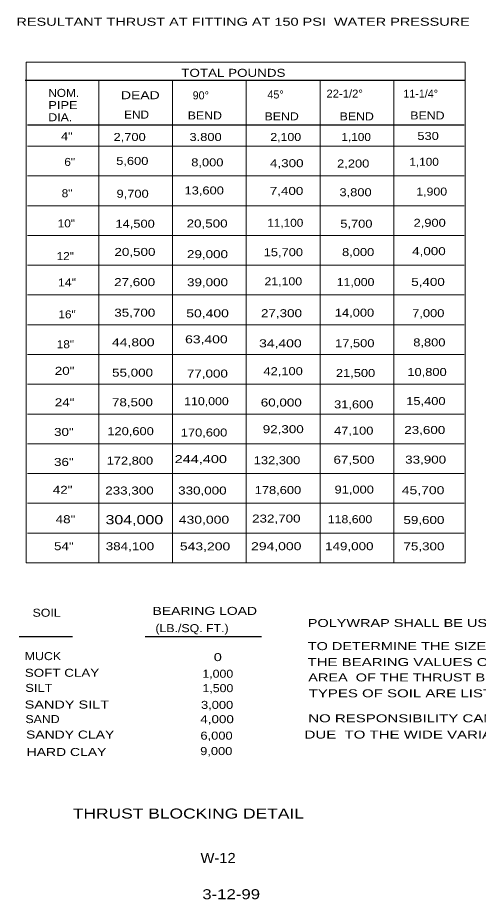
# Model space of a CAD drawing. Extents: x -7241 to 22379, y -6017 to 22379.
# Drawn here: x -7241 to -1722, y -6017 to 4556 of the extents above; entities that cross this region are included whole.
import ezdxf

# ---------------------------------------------------------------- set-up
doc = ezdxf.new("R2010")
doc.units = 0
doc.header["$LTSCALE"] = 38
doc.layers.add('10', color=7, linetype='Continuous', lineweight=25)
doc.layers.add('63', color=7, linetype='Continuous')

msp = doc.modelspace()

# ---------------------------------------------------------------- linework, layer by layer
at = {"layer": '10', "lineweight": 13}
for p, q in [((-7139.89, 4019.95), (-7139.89, -1981.41)), ((-7139.89, 4019.95), (-1880.3, 4019.95)), ((-1880.3, 4019.95), (-1880.3, -1981.41)), ((-6268.64, 3807.33), (-6268.64, -1981.41)), ((-2734.97, 3807.33), (-2734.97, -1981.41)), ((-5385.22, 3805.72), (-5385.22, -1981.41)), ((-4501.81, 3805.72), (-4501.81, -1981.41)), ((-3618.39, 3805.72), (-3618.39, -1981.41)), ((-7124.15, 3014.42), (-1891.37, 3014.42)), ((-7124.15, 2657.57), (-1891.37, 2657.57)), ((-7124.15, 2300.73), (-1891.37, 2300.73)), ((-7124.15, 1943.89), (-1891.37, 1943.89)), ((-7124.15, 1587.04), (-1891.37, 1587.04)), ((-7124.15, 1230.2), (-1891.37, 1230.2)), ((-7124.15, 873.35), (-1891.37, 873.35)), ((-7124.15, 516.51), (-1891.37, 516.51)), ((-7124.15, 159.66), (-1891.37, 159.66)), ((-7124.15, -197.18), (-1891.37, -197.18)), ((-7124.15, -554.03), (-1891.37, -554.03)), ((-7124.15, -910.87), (-1891.37, -910.87)), ((-7124.15, -1267.72), (-1891.37, -1267.72)), ((-7124.15, -1624.56), (-1891.37, -1624.56)), ((-7139.89, -1981.41), (-1880.3, -1981.41))]:
    msp.add_line(p, q, dxfattribs=at)
at = {"layer": '10'}
for p, q in [((-7150.85, 3805.72), (-1880.3, 3805.72)), ((-7124.15, 3270.83), (-1891.37, 3270.83)), ((-6585.03, -2866.96), (-7223.71, -2866.96)), ((-4320.82, -2866.96), (-5712.24, -2866.96))]:
    msp.add_line(p, q, dxfattribs=at)

# ---------------------------------------------------------------- texts
for s, height, width, p in [('RESULTANT THRUST AT FITTING AT 150 PSI  WATER PRESSURE', 96, 1.35, (-7255.4, 4458.19)), ('TOTAL POUNDS', 96, 1.25, (-5280.88, 3845.73)), ('NOM.', 96, 1.1, (-6873.69, 3605.02)), ('DEAD ', 96, 1.3, (-6003.22, 3577.76)), ('22-1/2°', 96, 1.05, (-3541.43, 3596.77)), ('PIPE', 96, 1.2, (-6873.69, 3459.02)), ('DIA.', 96, 1.15, (-6873.69, 3313.02)), ('END', 96, 1.1, (-5965.44, 3344.9)), ('BEND', 96, 1.15, (-5203.56, 3334.3)), ('BEND', 96, 1.15, (-4282.96, 3323.7)), ('BEND', 96, 1.15, (-3383.52, 3323.7)), ('BEND', 96, 1.15, (-2537, 3334.3)), ('4"', 96, 1.2, (-6721.72, 3085.69)), ('2,700', 96, 1.2, (-6092.42, 3076.53)), ('3.800', 96, 1.2, (-5182.4, 3076.53)), ('2,100', 96, 1.15, (-4214.31, 3076.53)), ('1,100', 96, 1.1, (-3362.36, 3076.53)), ('530', 96, 1.2, (-2452.34, 3088.94)), ('6"', 96, 1.1, (-6681.92, 2777.38)), ('5,600', 96, 1.2, (-6060.42, 2789.35)), ('8,000', 96, 1.2, (-5161.23, 2772.14)), ('4,300', 96, 1.25, (-4217.67, 2762.15)), ('2,200', 96, 1.2, (-3413.71, 2758.53)), ('1,100', 96, 1.1, (-2548.58, 2779.04)), ('8"', 96, 1.1, (-6713.6, 2401.81)), ('9,700', 96, 1.2, (-6056.68, 2396.15)), ('13,600', 96, 1.2, (-5241.72, 2435.48)), ('7,400', 96, 1.25, (-4220.48, 2429.63)), ('3,800', 96, 1.2, (-3385.78, 2414.07)), ('1,900', 96, 1.15, (-2465.27, 2422.24)), ('10"', 96, 1.1, (-6761.38, 2040.66)), ('14,500', 96, 1.2, (-6069.25, 2036.5)), ('20,500', 96, 1.25, (-5216.67, 2039.43)), ('11,100', 96, 1.1, (-4250.64, 2047.46)), ('5,700', 96, 1.2, (-3375.83, 2036.82)), ('2,900', 96, 1.2, (-2497.59, 2047.78)), ('4,000', 96, 1.25, (-2514.63, 1707.57)), ('12"', 96, 1.1, (-6774.03, 1648.43)), ('20,500', 96, 1.25, (-6081.41, 1698.38)), ('29,000', 96, 1.25, (-5212.31, 1671.79)), ('15,700', 96, 1.2, (-4293.6, 1694.91)), ('8,000', 96, 1.2, (-3354.88, 1696.61)), ('14"', 96, 1.15, (-6758.2, 1332.59)), ('27,600', 96, 1.25, (-6085.02, 1336.45)), ('39,000', 96, 1.25, (-5211.8, 1334.72)), ('21,100', 96, 1.15, (-4284.35, 1345.68)), ('11,000', 96, 1.15, (-3418.58, 1336.94)), ('5,400', 96, 1.25, (-2525.57, 1338.65)), ('35,700', 96, 1.25, (-6083.32, 970.04)), ('50,400', 96, 1.3, (-5221.3, 962.23)), ('27,300', 96, 1.25, (-4325.66, 963.69)), ('14,000', 96, 1.2, (-3441.15, 970)), ('7,000', 96, 1.2, (-2514.38, 963.94)), ('16"', 96, 1.1, (-6752.9, 949.82)), ('63,400', 96, 1.3, (-5235.38, 650.44)), ('18"', 96, 1.1, (-6772.83, 591.56)), ('44,800', 96, 1.3, (-6111.08, 614.67)), ('34,400', 96, 1.3, (-4348.74, 602.51)), ('17,500', 96, 1.2, (-3437.75, 603.72)), ('8,800', 96, 1.2, (-2501.48, 613.47)), ('20"', 96, 1.25, (-6796.16, 272.58)), ('55,000', 96, 1.25, (-6110.14, 250.67)), ('77,000', 96, 1.25, (-5213.5, 239.96)), ('42,100', 96, 1.2, (-4296.23, 268.22)), ('21,500', 96, 1.2, (-3428.76, 246.31)), ('10,800', 96, 1.2, (-2572.22, 258.71)), ('110,000', 96, 1.15, (-5245.82, -91.92)), ('15,400', 96, 1.2, (-2586.05, -89.97)), ('24"', 96, 1.25, (-6796.16, -105.29)), ('78,500', 96, 1.25, (-6111.34, -104.33)), ('60,000', 96, 1.25, (-4328.3, -107.24)), ('31,600', 96, 1.2, (-3450.39, -129.4)), ('30"', 96, 1.25, (-6805.15, -460.29)), ('120,600', 96, 1.2, (-6166.78, -451.06)), ('170,600', 96, 1.2, (-5286.7, -466.88)), ('92,300', 96, 1.25, (-4304.72, -427.18)), ('47,100', 96, 1.2, (-3450.39, -444.72)), ('23,600', 96, 1.25, (-2609.38, -436.68)), ('36"', 96, 1.25, (-6805.41, -819.93)), ('172,800', 96, 1.2, (-6174.78, -804.63)), ('244,400', 96, 1.35, (-5360.07, -785.86)), ('132,300', 96, 1.2, (-4412.36, -799.45)), ('67,500', 96, 1.25, (-3457.43, -793.63)), ('33,900', 96, 1.25, (-2598.7, -791.93)), ('42"', 96, 1.25, (-6819.75, -1154.23)), ('91,000', 96, 1.2, (-3444.61, -1151.32)), ('233,300', 96, 1.25, (-6191.31, -1162.52)), ('330,000', 96, 1.25, (-5318, -1162.52)), ('178,600', 96, 1.2, (-4401.17, -1157.14)), ('45,700', 96, 1.3, (-2639.07, -1159.12)), ('48"', 96, 1.25, (-6785.48, -1506.51)), ('304,000', 110, 1.3, (-6188.63, -1519.17)), ('430,000', 96, 1.3, (-5310.45, -1512.58)), ('232,700', 96, 1.25, (-4432.29, -1498.71)), ('118,600', 96, 1.15, (-3525.97, -1506.51)), ('59,600', 96, 1.25, (-2619.39, -1515.76)), ('54"', 96, 1.25, (-6805.5, -1830.1)), ('384,100', 96, 1.25, (-6185.73, -1830.6)), ('543,200', 96, 1.3, (-5297.56, -1832.3)), ('294,000', 96, 1.3, (-4444.68, -1830.35)), ('149,000', 96, 1.25, (-3557.79, -1830.35)), ('75,300', 96, 1.25, (-2619.13, -1831.8)), ('SOIL', 96, 1.15, (-7062.42, -2628.14)), ('BEARING LOAD', 96, 1.3, (-5625.32, -2606.09)), ('(LB./SQ. FT.)', 96, 1.15, (-5591.11, -2812.78)), ('POLYWRAP SHALL BE USED TO COVER FITTINGS AND BOLTS.', 96, 1.35, (-3765.38, -2750.85)), ('TO DETERMINE THE SIZE OF A CONCRETE THRUST BLOCK, DIVIDE THE TOTAL FORCE BY', 96, 1.35, (-3765.38, -3028.18)), ('MUCK', 96, 1.15, (-7155.76, -3148.05)), ('    0', 96, 1.35, (-5084.01, -3159.94)), ('THE BEARING VALUES OF THE SOIL.  THE QUOTIENT WILL BE THE SIZE OF THE BEARING ', 96, 1.4, (-3768.53, -3219.41)), ('SOFT CLAY', 96, 1.25, (-7155.28, -3347.96)), ('1,000', 96, 1.15, (-5028.29, -3359.39)), ('AREA  OF THE THRUST BLOCK IN SQUARE FEET.  APPROXIMATE VALUES FOR VARIOUS', 96, 1.35, (-3759.11, -3403.5)), ('SILT', 96, 1.2, (-7149.51, -3529.29)), ('1,500', 96, 1.15, (-5026.77, -3532.3)), ('TYPES OF SOIL ARE LISTED IN TABLE.', 96, 1.4, (-3754.37, -3594.28)), ('SANDY SILT', 96, 1.35, (-7157.11, -3728.65)), ('3,000', 96, 1.2, (-5044.28, -3733.01)), ('SAND', 96, 1.15, (-7148.13, -3903.23)), ('NO RESPONSIBILITY CAN BE ASSUMED FOR THE ACCURACY OF THE DATA IN THIS TABLE', 96, 1.4, (-3759.73, -3893.75)), ('4,000', 96, 1.25, (-5052.63, -3904.39)), ('SANDY CLAY', 96, 1.3, (-7140.87, -4088.73)), ('6,000', 96, 1.2, (-5051.1, -4101.69)), (' DUE  TO THE WIDE VARIATION OF BEARING LOAD CAPABILITIES FOR EACH SOIL TYPE.', 96, 1.4, (-3854.13, -4089.2)), ('HARD CLAY', 96, 1.3, (-7133.26, -4297.78)), ('9,000', 96, 1.2, (-5054.52, -4286.96)), ('3-12-99', 120, 1.25, (-5028.87, -6015.11))]:
    msp.add_text(s, height=height, dxfattribs=dict(at, width=width)).set_placement(p)
for s, p in [('90°', (-5144.28, 3575.57)), ('45°', (-4248.44, 3586.17)), ('11-1/4°', (-2620.23, 3595.73))]:
    msp.add_text(s, height=96, dxfattribs=at).set_placement(p)
at = {"layer": '63'}
for s, width, p in [('THRUST BLOCKING DETAIL', 1.3, (-6580.65, -5047.6)), ('W-12', 1.1, (-5050.37, -5579.95))]:
    msp.add_text(s, height=120, dxfattribs=dict(at, width=width)).set_placement(p)

doc.saveas('drawing.dxf')
